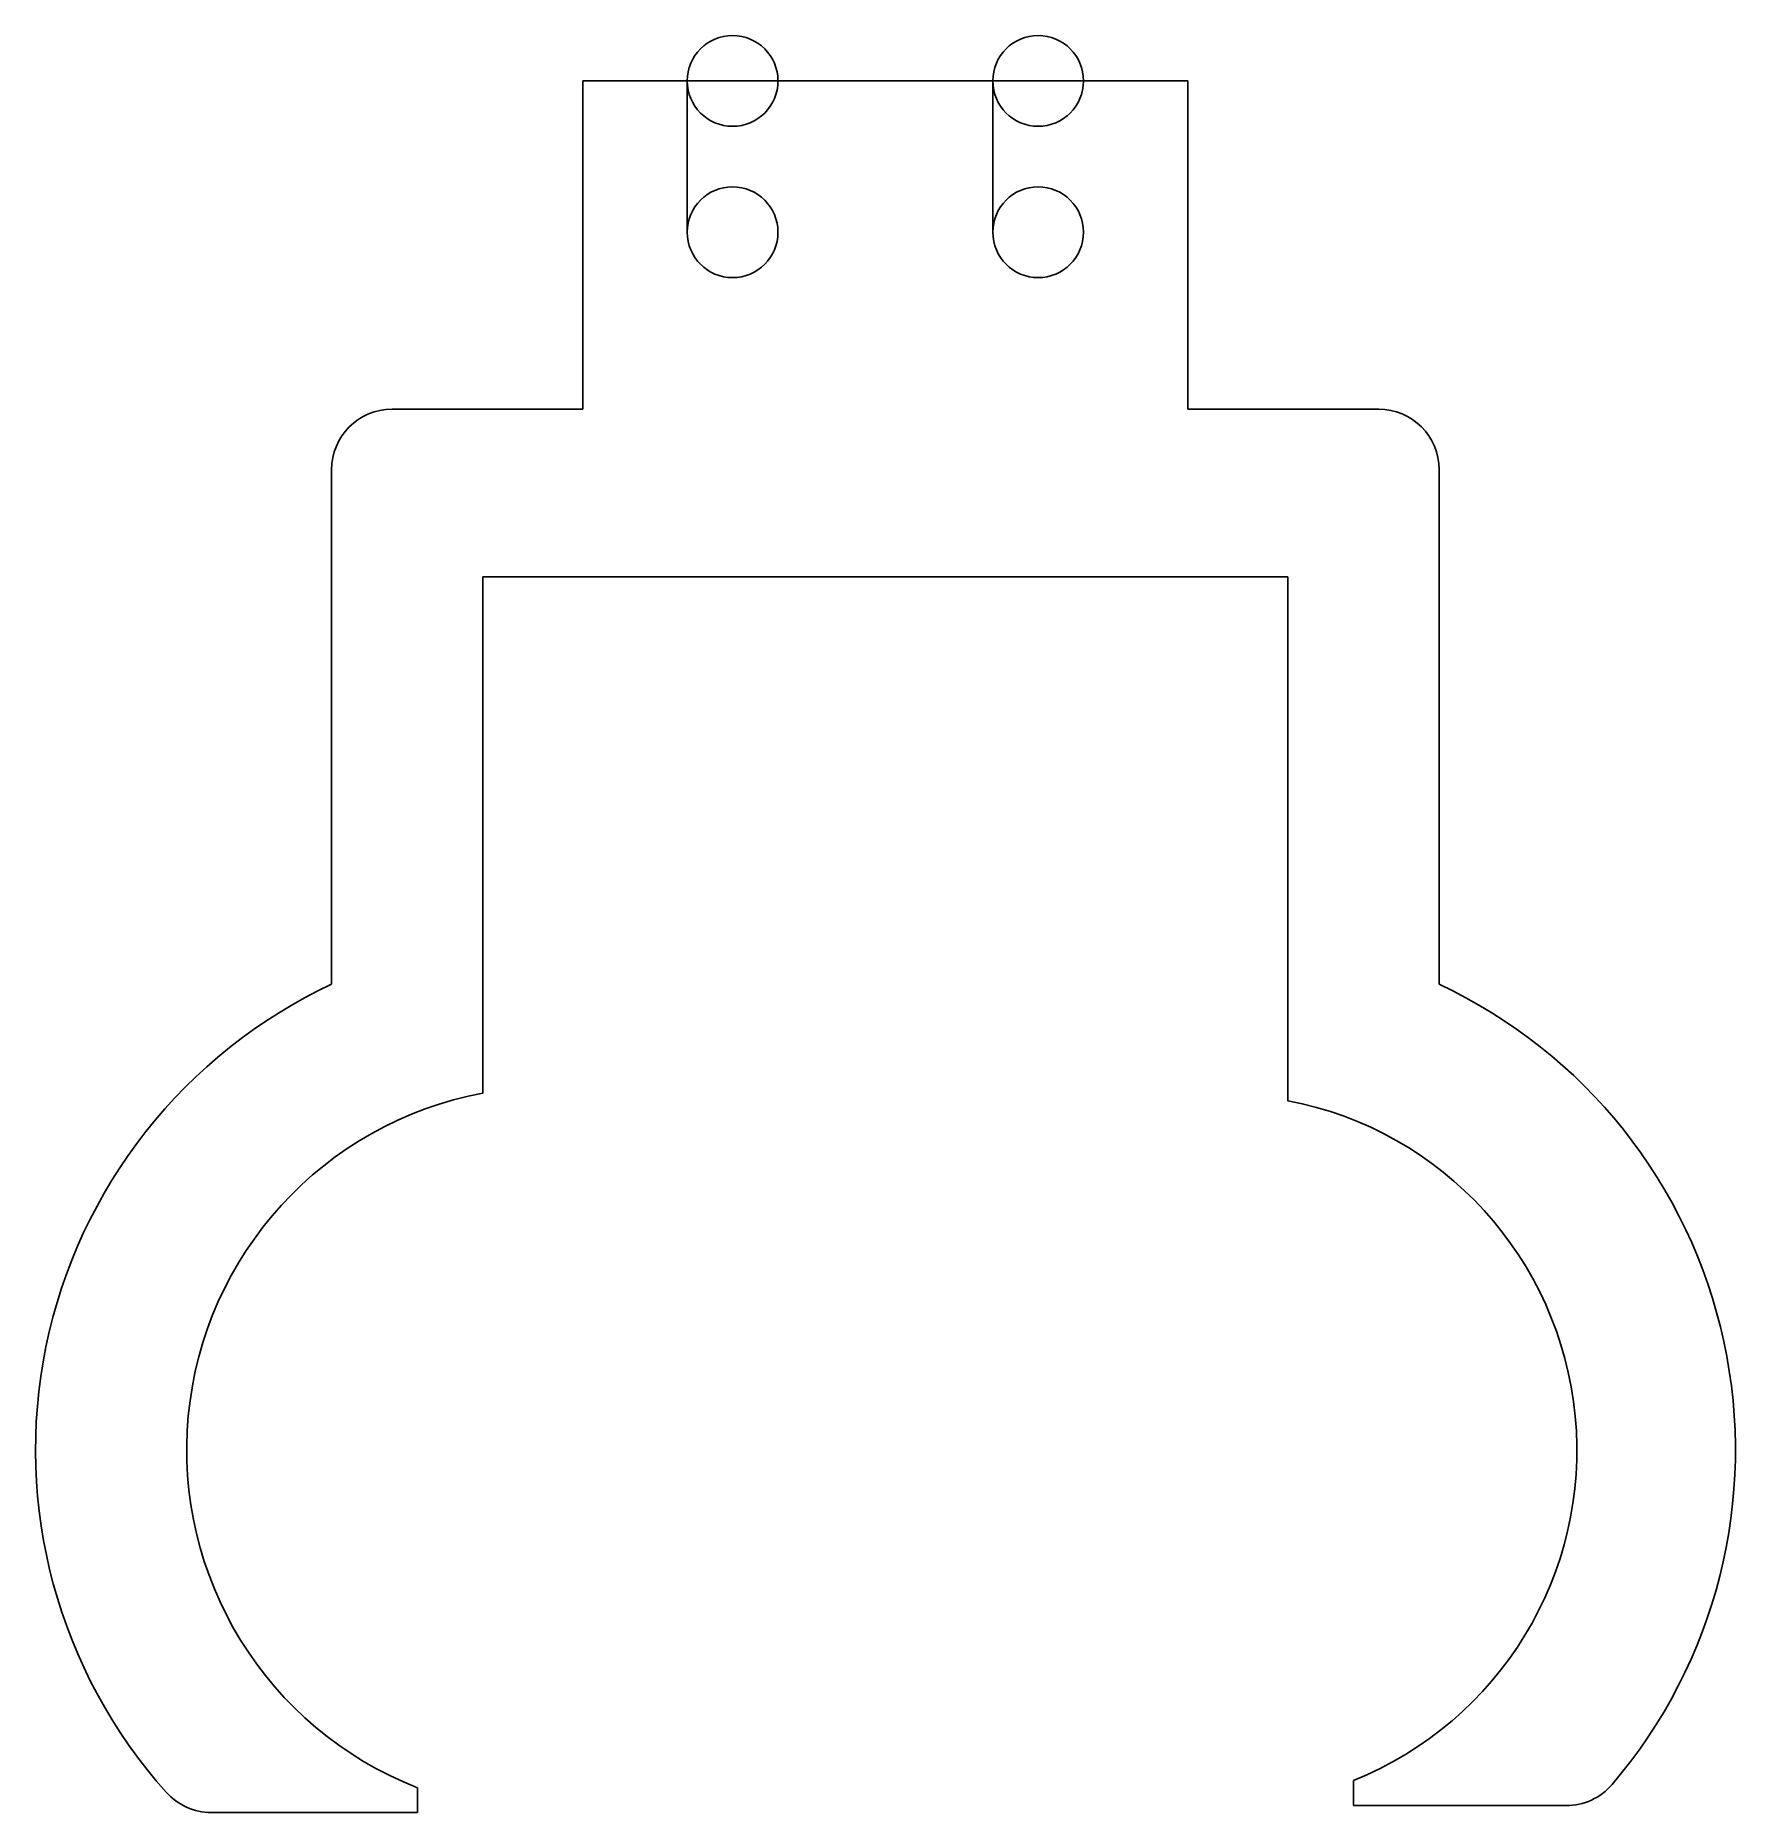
# Model space of a CAD drawing. Header units: millimetres. Extents: x -28.1 to 28.1, y -12 to 46.7.
import ezdxf

# ---------------------------------------------------------------- set-up
doc = ezdxf.new("R2010")
doc.units = ezdxf.units.MM
doc.layers.add('Fillet003', color=7, linetype='CONTINUOUS')

msp = doc.modelspace()

# ---------------------------------------------------------------- linework, layer by layer
at = {"layer": 'Fillet003'}
for p, q in [((-10, 45.221), (10, 45.221)), ((-10, 34.371), (-10, 45.221)), ((-10, 34.371, 55.6), (-10, 45.221, 55.6)), ((-10, 45.221), (-10, 45.221, 55.6)), ((-10, 34.371), (-10, 45.221)), ((-10, 45.221), (-10, 45.221, 55.6)), ((-10, 45.221, 55.6), (10, 45.221, 55.6)), ((-10, 45.221), (10, 45.221)), ((-10, 45.221, 55.6), (10, 45.221, 55.6)), ((-10, 34.371, 55.6), (-10, 45.221, 55.6)), ((-6.55, 40.221, 42.95), (-6.55, 45.221, 42.95)), ((-6.55, 40.221, 42.95), (-6.55, 45.221, 42.95)), ((-6.55, 40.221, 32.85), (-6.55, 45.221, 32.85)), ((-6.55, 40.221, 32.85), (-6.55, 45.221, 32.85)), ((-6.55, 40.221, 22.75), (-6.55, 45.221, 22.75)), ((-6.55, 40.221, 22.75), (-6.55, 45.221, 22.75)), ((-6.55, 40.221, 12.65), (-6.55, 45.221, 12.65)), ((-6.55, 40.221, 12.65), (-6.55, 45.221, 12.65)), ((3.55, 40.221, 42.95), (3.55, 45.221, 42.95)), ((3.55, 40.221, 42.95), (3.55, 45.221, 42.95)), ((3.55, 40.221, 32.85), (3.55, 45.221, 32.85)), ((3.55, 40.221, 32.85), (3.55, 45.221, 32.85)), ((3.55, 40.221, 22.75), (3.55, 45.221, 22.75)), ((3.55, 40.221, 22.75), (3.55, 45.221, 22.75)), ((3.55, 40.221, 12.65), (3.55, 45.221, 12.65)), ((3.55, 40.221, 12.65), (3.55, 45.221, 12.65)), ((10, 34.371), (10, 45.221)), ((10, 45.221), (10, 45.221, 55.6)), ((10, 34.371, 55.6), (10, 45.221, 55.6)), ((10, 45.221), (10, 45.221, 55.6)), ((10, 34.371), (10, 45.221)), ((10, 34.371, 55.6), (10, 45.221, 55.6)), ((-16.305, 34.371), (-10, 34.371)), ((-16.305, 34.371), (-16.305, 34.371, 55.6)), ((-16.305, 34.371, 55.6), (-10, 34.371, 55.6)), ((-16.305, 34.371), (-10, 34.371)), ((-16.305, 34.371), (-16.305, 34.371, 55.6)), ((-16.305, 34.371, 55.6), (-10, 34.371, 55.6)), ((-10, 34.371), (-10, 34.371, 55.6)), ((-10, 34.371), (-10, 34.371, 55.6)), ((10, 34.371), (16.305, 34.371)), ((10, 34.371), (10, 34.371, 55.6)), ((10, 34.371, 55.6), (16.305, 34.371, 55.6)), ((10, 34.371), (16.305, 34.371)), ((10, 34.371), (10, 34.371, 55.6)), ((10, 34.371, 55.6), (16.305, 34.371, 55.6)), ((16.305, 34.371), (16.305, 34.371, 55.6)), ((16.305, 34.371), (16.305, 34.371, 55.6)), ((-18.305, 32.371), (-18.305, 15.367)), ((-18.305, 32.371, 55.6), (-18.305, 15.367, 55.6)), ((-18.305, 32.371), (-18.305, 15.367)), ((-18.305, 32.371), (-18.305, 32.371, 55.6)), ((-18.305, 32.371), (-18.305, 32.371, 55.6)), ((-18.305, 32.371, 55.6), (-18.305, 15.367, 55.6)), ((18.305, 32.371), (18.305, 15.367)), ((18.305, 32.371), (18.305, 32.371, 55.6)), ((18.305, 32.371, 55.6), (18.305, 15.367, 55.6)), ((18.305, 32.371), (18.305, 15.367)), ((18.305, 32.371), (18.305, 32.371, 55.6)), ((18.305, 32.371, 55.6), (18.305, 15.367, 55.6)), ((-13.305, 11.768), (-13.305, 28.828)), ((-13.305, 28.828), (13.305, 28.828)), ((-13.305, 28.828, 55.6), (-13.305, 11.768, 55.6)), ((-13.305, 11.768), (-13.305, 28.828)), ((-13.305, 28.828), (-13.305, 28.828, 55.6)), ((-13.305, 28.828), (-13.305, 28.828, 55.6)), ((-13.305, 28.828, 55.6), (13.305, 28.828, 55.6)), ((-13.305, 28.828), (13.305, 28.828)), ((-13.305, 28.828, 55.6), (-13.305, 11.768, 55.6)), ((-13.305, 28.828, 55.6), (13.305, 28.828, 55.6)), ((13.305, 28.828), (13.305, 11.518)), ((13.305, 28.828), (13.305, 28.828, 55.6)), ((13.305, 28.828), (13.305, 28.828, 55.6)), ((13.305, 28.828), (13.305, 11.518)), ((13.305, 28.828, 55.6), (13.305, 11.518, 55.6)), ((13.305, 28.828, 55.6), (13.305, 11.518, 55.6)), ((-18.305, 15.367), (-18.305, 15.367, 55.6)), ((-18.305, 15.367), (-18.305, 15.367, 55.6)), ((18.305, 15.367), (18.305, 15.367, 55.6)), ((18.305, 15.367), (18.305, 15.367, 55.6)), ((-13.305, 11.768), (-13.305, 11.768, 55.6)), ((-13.305, 11.768), (-13.305, 11.768, 55.6)), ((13.305, 11.518), (13.305, 11.518, 55.6)), ((13.305, 11.518), (13.305, 11.518, 55.6)), ((15.469, -10.946), (15.469, -11.779)), ((15.469, -10.946), (15.469, -10.946, 55.6)), ((15.469, -10.946), (15.469, -10.946, 55.6)), ((15.469, -10.946, 55.6), (15.469, -11.779, 55.6)), ((15.469, -10.946), (15.469, -11.779)), ((15.469, -10.946, 55.6), (15.469, -11.779, 55.6)), ((24.019, -11.079), (24.019, -11.079, 55.6)), ((24.019, -11.079), (24.019, -11.079, 55.6)), ((-23.77, -11.337), (-23.77, -11.337, 55.6)), ((-23.77, -11.337), (-23.77, -11.337, 55.6)), ((-15.468, -11.186), (-15.468, -12.004)), ((-15.468, -11.186), (-15.468, -11.186, 55.6)), ((-15.468, -11.186, 55.6), (-15.468, -12.004, 55.6)), ((-15.468, -11.186), (-15.468, -12.004)), ((-15.468, -11.186), (-15.468, -11.186, 55.6)), ((-15.468, -11.186, 55.6), (-15.468, -12.004, 55.6)), ((-22.279, -12.004), (-15.468, -12.004)), ((-22.279, -12.004), (-22.279, -12.004, 55.6)), ((-22.279, -12.004, 55.6), (-15.468, -12.004, 55.6)), ((-22.279, -12.004), (-15.468, -12.004)), ((-22.279, -12.004), (-22.279, -12.004, 55.6)), ((-22.279, -12.004, 55.6), (-15.468, -12.004, 55.6)), ((-15.468, -12.004), (-15.468, -12.004, 55.6)), ((-15.468, -12.004), (-15.468, -12.004, 55.6)), ((15.469, -11.779), (22.499, -11.779)), ((15.469, -11.779), (15.469, -11.779, 55.6)), ((15.469, -11.779), (22.499, -11.779)), ((15.469, -11.779), (15.469, -11.779, 55.6)), ((15.469, -11.779, 55.6), (22.499, -11.779, 55.6)), ((15.469, -11.779, 55.6), (22.499, -11.779, 55.6)), ((22.499, -11.779), (22.499, -11.779, 55.6)), ((22.499, -11.779), (22.499, -11.779, 55.6))]:
    msp.add_line(p, q, dxfattribs=at)
for centre in [(-5.05, 45.221), (-5.05, 45.221), (-5.05, 45.221), (-5.05, 45.221), (-5.05, 45.221), (-5.05, 45.221), (-5.05, 45.221), (-5.05, 45.221), (5.05, 45.221), (5.05, 45.221), (5.05, 45.221), (5.05, 45.221), (5.05, 45.221), (5.05, 45.221), (5.05, 45.221), (5.05, 45.221), (-5.05, 40.221), (-5.05, 40.221), (-5.05, 40.221), (-5.05, 40.221), (-5.05, 40.221), (-5.05, 40.221), (-5.05, 40.221), (-5.05, 40.221), (5.05, 40.221), (5.05, 40.221), (5.05, 40.221), (5.05, 40.221), (5.05, 40.221), (5.05, 40.221), (5.05, 40.221), (5.05, 40.221)]:
    msp.add_circle(centre, 1.5, dxfattribs=at)
for centre, radius, start, end in [((-16.305, 32.371), 2, 90, 180), ((-16.305, 32.371), 2, 90, 180), ((-16.305, 32.371, 55.6), 2, 90, 180), ((-16.305, 32.371, 55.6), 2, 90, 180), ((16.305, 32.371), 2, 0, 90), ((16.305, 32.371), 2, 0, 90), ((16.305, 32.371, 55.6), 2, 0, 90), ((16.305, 32.371, 55.6), 2, 0, 90), ((-11.105, -0.018), 16.986, 115.081, -138.213), ((-11.105, -0.018, 55.6), 16.986, 115.081, -138.213), ((-11.105, -0.018), 16.986, 115.081, -138.213), ((-11.105, -0.018, 55.6), 16.986, 115.081, -138.213), ((11.098, -0.03), 17, -40.5342, 64.9181), ((11.098, -0.03), 17, -40.5342, 64.9181), ((11.098, -0.03, 55.6), 17, -40.5342, 64.9181), ((11.098, -0.03, 55.6), 17, -40.5342, 64.9181), ((-11.105, -0.018), 11.99, 100.574, -111.339), ((-11.105, -0.018, 55.6), 11.99, 100.574, -111.339), ((-11.105, -0.018), 11.99, 100.574, -111.339), ((-11.105, -0.018, 55.6), 11.99, 100.574, -111.339), ((11.098, -0.03), 11.758, -68.1809, 79.1833), ((11.098, -0.03, 55.6), 11.758, -68.1809, 79.1833), ((11.098, -0.03), 11.758, -68.1809, 79.1833), ((11.098, -0.03, 55.6), 11.758, -68.1809, 79.1833), ((22.499, -9.779), 2, -90, -40.5342), ((22.499, -9.779), 2, -90, -40.5342), ((22.499, -9.779, 55.6), 2, -90, -40.5342), ((22.499, -9.779, 55.6), 2, -90, -40.5342), ((-22.279, -10.004), 2, -138.213, -90), ((-22.279, -10.004), 2, -138.213, -90), ((-22.279, -10.004, 55.6), 2, -138.213, -90), ((-22.279, -10.004, 55.6), 2, -138.213, -90)]:
    msp.add_arc(centre, radius, start, end, dxfattribs=at)

doc.saveas('drawing.dxf')
